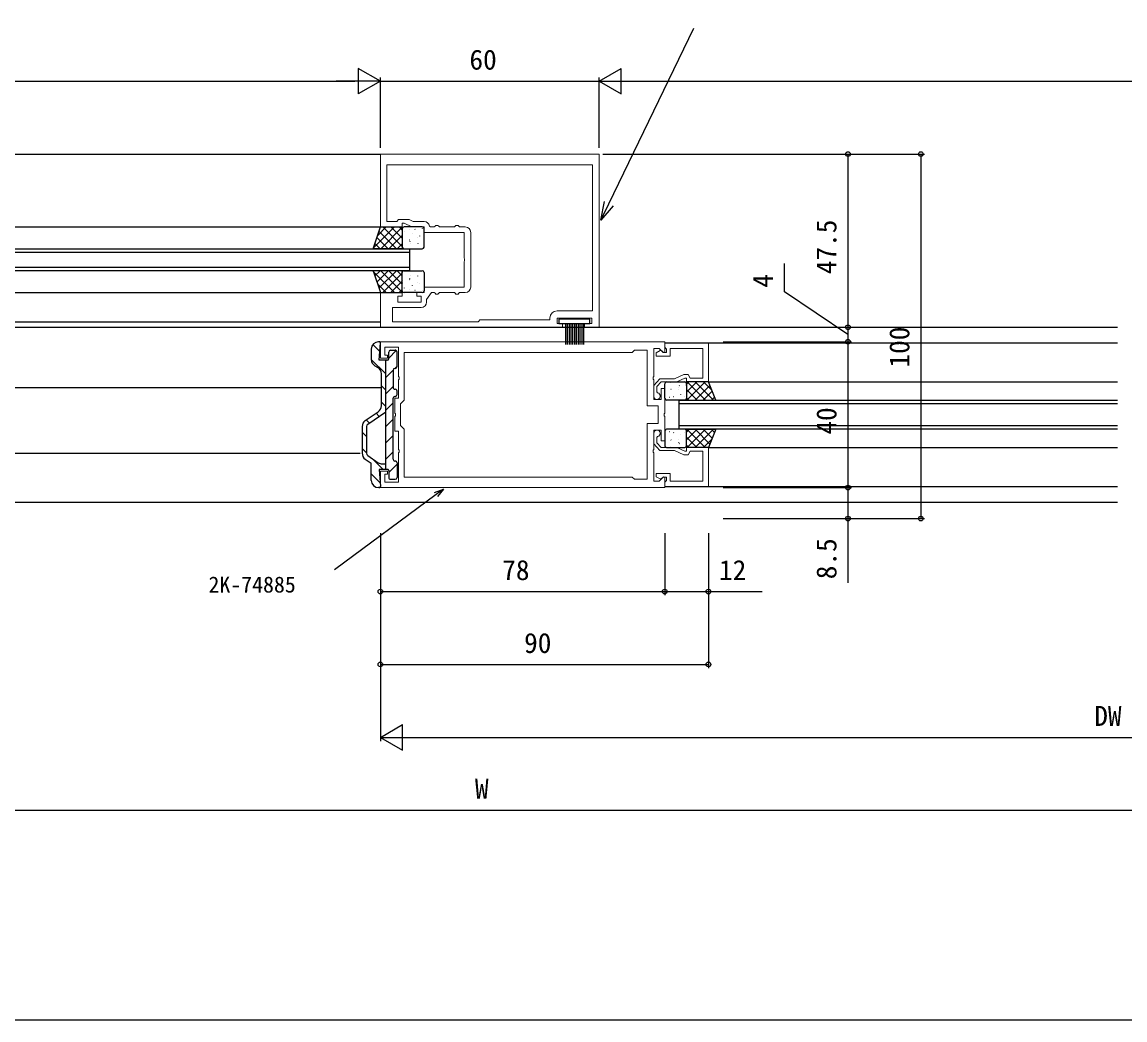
# Model space of a CAD drawing. Units: millimetres, scale not verified. Extents: x -437 to 438, y -681 to 679.
# Drawn here: x -127.5 to 175.1, y -681.2 to -407.5 of the extents above; entities that cross this region are included whole.
import ezdxf
from ezdxf.enums import TextEntityAlignment as Align

# ---------------------------------------------------------------- set-up
doc = ezdxf.new("R2010")
doc.units = ezdxf.units.MM
doc.header["$LTSCALE"] = 4
doc.layers.add('0-2_YKK_11', color=7, linetype='Continuous', lineweight=18)
for name, color, linetype in [('0-3_YKK_12', 2, 'Continuous'), ('0-4_YKK_13', 4, 'Continuous'), ('0-6_YKK_D', 6, 'Continuous'), ('0-7_YKK_ZWAK', 7, 'Continuous')]:
    doc.layers.add(name, color=color, linetype=linetype)
doc.styles.add('ＭＳ ゴシック', font='')
doc.styles.get('ＭＳ ゴシック').set_extended_font_data('MS Gothic')

msp = doc.modelspace()

# ---------------------------------------------------------------- linework, layer by layer
at = {"layer": '0-2_YKK_11'}
for p, q in [((-4.398, -480.2), (-4.398, -465.2)), ((39.902, -532.3), (-22.698, -532.3))]:
    msp.add_line(p, q, dxfattribs=at)
for points in [[(30.802, -443.7), (-29.198, -443.7), (-29.198, -463.7), (-23.198, -463.7), (-23.198, -462.7), (-22.698, -462.7), (-20.554, -463.7), (-17.198, -463.7), (-17.198, -465.2), (-6.198, -465.2), (-6.198, -472.242), (-6.078, -472.426), (-6.078, -472.975), (-6.198, -473.159), (-6.198, -480.2), (-17.198, -480.2), (-17.198, -481.7), (-19.198, -481.7), (-19.198, -482.7), (-17.998, -482.7), (-17.998, -484.3), (-24.398, -484.3), (-24.398, -482.7), (-23.198, -482.7), (-23.198, -481.7), (-29.198, -481.7), (-29.198, -491.2), (20.802, -491.2), (20.802, -490.2), (19.302, -490.2), (19.302, -488.7), (28.802, -488.7), (28.802, -490.2), (26.802, -490.2), (26.802, -491.2), (30.802, -491.2)], [(39.902, -532.3), (-22.698, -532.3), (-22.698, -519.2), (-23.698, -518.2), (-23.698, -512.2), (-22.698, -511.2), (-22.698, -498.1), (39.902, -498.1), (40.502, -497.5), (44.002, -497.5), (44.002, -512.8), (47.002, -512.8), (47.002, -517.6), (44.002, -517.6), (44.002, -532.9), (40.502, -532.9)]]:
    msp.add_lwpolyline(points, close=True, dxfattribs=at)
for points in [[(-17.198, -462.2), (-20.226, -462.2), (-21.298, -461.7), (-24.198, -461.7), (-24.698, -462.2), (-27.398, -462.2), (-27.398, -446.7), (29.002, -446.7), (-27.398, -446.7)], [(29.002, -446.7), (29.002, -486.7), (19.302, -486.7)], [(-5.898, -463.7), (-7.498, -463.7), (-7.698, -463.5), (-7.898, -463.3), (-8.498, -463.3), (-8.698, -463.5), (-8.898, -463.7), (-12.998, -463.7), (-13.198, -463.5), (-13.398, -463.3), (-13.998, -463.3), (-14.198, -463.5), (-14.398, -463.7), (-15.424, -463.7), (-15.719, -463.45)], [(-16.498, -484.3), (-16.498, -483.557), (-15.198, -481.7), (-14.398, -481.7), (-14.198, -481.9), (-13.998, -482.1), (-13.398, -482.1), (-13.198, -481.9), (-12.998, -481.7), (-8.898, -481.7), (-8.698, -481.9), (-8.498, -482.1), (-7.898, -482.1), (-7.698, -481.9), (-7.498, -481.7), (-5.898, -481.7)], [(17.302, -488.7), (17.302, -489.2), (-1.898, -489.2), (-2.198, -489.5), (-2.398, -489.7), (-25.898, -489.7), (-25.898, -485.8), (-17.998, -485.8)], [(48.802, -495.2), (-29.198, -495.2), (-29.198, -499.7), (-27.198, -499.7), (-27.198, -498.9), (-27.998, -498.9), (-27.998, -496.7), (-24.198, -496.7), (-24.198, -504.742), (-24.078, -504.926), (-24.078, -505.475), (-24.198, -505.659), (-24.198, -510.7), (-25.198, -510.7), (-25.198, -514.742), (-25.078, -514.926), (-25.078, -515.475), (-25.198, -515.659), (-25.198, -519.7), (-24.198, -519.7), (-24.198, -524.742), (-24.078, -524.926), (-24.078, -525.475), (-24.198, -525.659), (-24.198, -533.7), (-27.998, -533.7), (-27.998, -531.5), (-27.198, -531.5), (-27.198, -530.7), (-29.198, -530.7), (-29.198, -535.2), (48.802, -535.2), (48.802, -532.4), (48.431, -532.247), (47.277, -533.4), (45.802, -533.4), (45.802, -525.659), (45.682, -525.475), (45.682, -524.926), (45.802, -524.742)], [(45.802, -524.742), (45.802, -519.4), (47.802, -519.4), (47.802, -522.4), (48.802, -522.4), (48.802, -515.659), (48.682, -515.475), (48.682, -514.926), (48.802, -514.742), (48.802, -508), (47.802, -508), (47.802, -511), (45.802, -511), (45.802, -505.659), (45.682, -505.475), (45.682, -504.926), (45.802, -504.742), (45.802, -497), (47.277, -497), (48.431, -498.154), (48.802, -498.001), (48.802, -495.2)], [(60.802, -495.5), (48.802, -495.5), (48.802, -496.7), (49.102, -497), (49.302, -497.2), (49.302, -498.1), (48.352, -498.1), (47.852, -497.6), (47.541, -497.6), (46.502, -498.2), (46.502, -499.1), (50.302, -499.1), (50.302, -497), (59.302, -497), (59.302, -505.2), (55.802, -505.2), (55.224, -504.2), (54.08, -504.2), (51.506, -505.4), (47.451, -505.4), (45.802, -507.188), (45.802, -510.1)], [(46.852, -509.213), (46.602, -508.917), (46.602, -507.5), (47.802, -506.2), (52.157, -506.2), (54.302, -505.2), (54.802, -505.2), (54.802, -506.2), (60.802, -506.2), (60.802, -495.5)], [(60.802, -534.9), (48.802, -534.9), (48.802, -533.7), (49.102, -533.4), (49.302, -533.2), (49.302, -532.3), (48.352, -532.3), (47.852, -532.8), (47.541, -532.8), (46.502, -532.2), (46.502, -531.3), (50.302, -531.3), (50.302, -533.4), (59.302, -533.4), (59.302, -525.2), (55.802, -525.2), (55.224, -526.2), (54.08, -526.2), (51.506, -525), (47.451, -525), (45.802, -523.213), (45.802, -520.3)], [(46.852, -521.188), (46.602, -521.484), (46.602, -522.9), (47.802, -524.2), (52.157, -524.2), (54.302, -525.2), (54.802, -525.2), (54.802, -524.2), (60.802, -524.2), (60.802, -534.9)]]:
    msp.add_lwpolyline(points, dxfattribs=at)
for centre, radius, start, end in [((-17.198, -463.7), 1.5, 9.59408, 89.99999), ((-5.898, -465.2), 1.5, 0.00001, 89.99999), ((-5.898, -480.2), 1.5, 270.00001, 359.99999), ((-17.998, -484.3), 1.5, 270.00001, 359.99999), ((19.302, -488.7), 2, 90.00001, 179.99999), ((46.702, -510.1), 0.9, 180, 80.40594), ((46.702, -520.3), 0.9, 279.59406, 180)]:
    msp.add_arc(centre, radius, start, end, dxfattribs=at)
at = {"layer": '0-3_YKK_12'}
for p, q in [((-203.949, -443.7), (-29.198, -443.7)), ((-203.949, -463.7), (-29.198, -463.7)), ((-203.949, -469.7), (-21.199, -469.7)), ((-21.199, -470.7), (-203.949, -470.7)), ((-21.199, -469.7), (-21.199, -475.7)), ((-203.949, -474.7), (-21.199, -474.7)), ((-21.199, -475.7), (-203.949, -475.7)), ((-203.949, -481.7), (-29.198, -481.7)), ((-203.949, -489.7), (-29.198, -489.7)), ((-203.949, -491.2), (173.051, -491.2)), ((48.802, -495.5), (173.051, -495.5)), ((-203.949, -507.7), (-29.198, -507.7)), ((60.802, -506.2), (173.051, -506.2)), ((52.802, -519.2), (52.802, -511.2)), ((52.802, -511.2), (173.051, -511.2)), ((173.051, -512.2), (52.802, -512.2)), ((52.802, -518.2), (173.051, -518.2)), ((173.051, -519.2), (52.802, -519.2)), ((-203.949, -525.7), (-34.698, -525.7)), ((60.802, -524.2), (173.051, -524.2)), ((48.802, -534.9), (173.051, -534.9)), ((-203.949, -539.2), (173.051, -539.2))]:
    msp.add_line(p, q, dxfattribs=at)
at = {"layer": '0-4_YKK_13'}
for p, q in [((-31.125, -469.48), (-25.346, -463.7)), ((-30.003, -466.113), (-27.591, -463.7)), ((-29.594, -464.885), (-24.778, -469.7)), ((-29.101, -469.7), (-23.199, -463.799)), ((-28.533, -463.7), (-23.199, -469.035)), ((-26.288, -463.7), (-23.199, -466.79)), ((-24.043, -463.7), (-23.199, -464.545)), ((-23.199, -464.2), (-23.199, -469.2)), ((-17.699, -463.7), (-22.699, -463.7)), ((-22.578, -464.935), (-22.554, -464.979)), ((-21.121, -464.508), (-21.114, -464.515)), ((-20.387, -465.578), (-20.363, -465.622)), ((-19.707, -464.337), (-19.619, -464.383)), ((-17.763, -464.145), (-17.739, -464.188)), ((-17.199, -469.2), (-17.199, -464.2)), ((-30.716, -468.253), (-29.268, -469.7)), ((-30.155, -466.569), (-27.023, -469.7)), ((-26.856, -469.7), (-23.199, -466.044)), ((-24.611, -469.7), (-23.199, -468.289)), ((-23.104, -466.328), (-23.097, -466.334)), ((-23.011, -467.012), (-22.987, -467.055)), ((-21.232, -467.226), (-21.143, -467.273)), ((-21.121, -467.603), (-21.097, -467.647)), ((-20.937, -468.269), (-20.929, -468.276)), ((-18.929, -468.246), (-18.905, -468.29)), ((-18.917, -466.483), (-18.909, -466.49)), ((-18.497, -466.169), (-18.473, -466.213)), ((-22.699, -469.7), (-17.699, -469.7)), ((-21.553, -469.679), (-21.542, -469.7)), ((-31.125, -475.921), (-25.346, -481.7)), ((-30.716, -477.148), (-29.268, -475.7)), ((-30.155, -478.832), (-27.023, -475.7)), ((-29.594, -480.516), (-24.778, -475.7)), ((-29.101, -475.7), (-23.199, -481.602)), ((-28.533, -481.7), (-23.199, -476.366)), ((-26.856, -475.7), (-23.199, -479.357)), ((-24.611, -475.7), (-23.199, -477.112)), ((-23.199, -481.2), (-23.199, -476.2)), ((-22.699, -475.7), (-17.699, -475.7)), ((-21.553, -475.721), (-21.542, -475.7)), ((-21.121, -477.798), (-21.097, -477.754)), ((-20.937, -477.132), (-20.929, -477.125)), ((-18.929, -477.155), (-18.905, -477.111)), ((-17.199, -476.2), (-17.199, -481.2)), ((-30.003, -479.288), (-27.591, -481.7)), ((-26.288, -481.7), (-23.199, -478.611)), ((-24.043, -481.7), (-23.199, -480.856)), ((-23.104, -479.073), (-23.097, -479.067)), ((-23.011, -478.389), (-22.987, -478.345)), ((-22.578, -480.466), (-22.554, -480.422)), ((-21.232, -478.175), (-21.143, -478.128)), ((-21.121, -480.893), (-21.114, -480.886)), ((-20.387, -479.823), (-20.363, -479.779)), ((-19.707, -481.064), (-19.619, -481.018)), ((-18.917, -478.918), (-18.909, -478.911)), ((-18.497, -479.231), (-18.473, -479.188)), ((-17.699, -481.7), (-22.699, -481.7)), ((-17.763, -481.256), (-17.739, -481.212)), ((21.552, -490.171), (21.552, -495.971)), ((22.052, -490.171), (22.052, -495.971)), ((22.552, -490.171), (22.552, -495.971)), ((23.052, -490.171), (23.052, -495.971)), ((23.552, -490.171), (23.552, -495.971)), ((24.052, -490.171), (24.052, -495.971)), ((24.552, -490.171), (24.552, -495.971)), ((25.052, -490.171), (25.052, -495.971)), ((25.552, -490.171), (25.552, -495.971)), ((26.052, -490.171), (26.052, -495.971)), ((26.552, -490.171), (26.552, -495.971)), ((-29.349, -497.87), (-31.263, -495.955)), ((-29.498, -495.201), (-29.698, -495.201)), ((-31.698, -497.201), (-31.698, -500.043)), ((-24.823, -497.583), (-26.899, -499.659)), ((-26.899, -499.901), (-26.899, -498.001)), ((-26.399, -497.5), (-25.099, -497.5)), ((-24.599, -502.001), (-24.599, -498)), ((-27.699, -504.011), (-31.698, -500.011)), ((-30.691, -501.78), (-29.906, -502.228)), ((-27.441, -500.201), (-27.699, -500.459)), ((-27.699, -530.201), (-27.699, -500.201)), ((-24.599, -501.849), (-25.253, -502.504)), ((-28.899, -512.744), (-28.899, -503.964)), ((-25.696, -502.946), (-27.699, -504.949)), ((-25.699, -503.001), (-25.699, -507.7)), ((-25.199, -502.501), (-25.099, -502.501)), ((-27.699, -508.501), (-28.899, -507.301)), ((-25.699, -507.439), (-27.699, -509.439)), ((-25.199, -508.2), (-25.098, -508.2)), ((48.802, -510.7), (48.802, -506.7)), ((49.302, -506.2), (54.302, -506.2)), ((50.082, -506.2), (50.075, -506.213)), ((50.532, -508.246), (50.508, -508.29)), ((50.519, -506.483), (50.512, -506.49)), ((52.539, -508.269), (52.532, -508.276)), ((52.723, -507.603), (52.699, -507.647)), ((52.834, -507.226), (52.746, -507.273)), ((54.613, -507.012), (54.589, -507.055)), ((57.636, -506.2), (54.802, -509.035)), ((55.391, -506.2), (54.802, -506.79)), ((54.802, -506.7), (54.802, -510.7)), ((59.881, -506.2), (54.881, -511.2)), ((59.958, -511.2), (54.958, -506.2)), ((61.18, -507.147), (57.126, -511.2)), ((62.203, -511.2), (57.203, -506.2)), ((61.704, -508.456), (59.448, -506.2)), ((-25.699, -527.401), (-25.699, -510.7)), ((-25.098, -510.2), (-25.199, -510.2)), ((-24.598, -509.7), (-24.598, -508.7)), ((49.074, -510.914), (49.05, -510.958)), ((54.302, -511.2), (49.302, -511.2)), ((50.074, -510.478), (50.066, -510.484)), ((51.266, -510.271), (51.242, -510.315)), ((53.156, -509.679), (53.132, -509.723)), ((54.261, -510.322), (54.254, -510.329)), ((57.713, -511.2), (54.802, -508.289)), ((55.468, -511.2), (54.802, -510.534)), ((61.821, -508.75), (59.371, -511.2)), ((62.463, -510.354), (61.616, -511.2)), ((-27.699, -512.991), (-28.899, -511.791)), ((-25.699, -511.929), (-27.699, -513.929)), ((-33.322, -516.809), (-29.775, -514.399)), ((-32.186, -517.483), (-33.047, -516.622)), ((-32.648, -517.797), (-27.699, -514.432)), ((-29.513, -515.666), (-30.374, -514.806)), ((-25.699, -516.419), (-27.699, -518.419)), ((-34.198, -518.463), (-34.198, -525.744)), ((-32.998, -521.162), (-34.198, -519.962)), ((-32.998, -518.459), (-32.998, -525.742)), ((48.802, -519.7), (48.802, -523.7)), ((49.074, -519.487), (49.05, -519.443)), ((54.302, -519.2), (49.302, -519.2)), ((50.074, -519.923), (50.066, -519.917)), ((51.266, -520.13), (51.242, -520.086)), ((54.261, -520.079), (54.254, -520.072)), ((57.713, -519.2), (54.802, -522.112)), ((55.468, -519.2), (54.802, -519.867)), ((54.802, -523.7), (54.802, -519.7)), ((59.881, -524.2), (54.881, -519.2)), ((59.958, -519.2), (54.958, -524.2)), ((61.18, -523.254), (57.126, -519.2)), ((62.203, -519.2), (57.203, -524.2)), ((61.821, -521.651), (59.371, -519.2)), ((62.463, -520.047), (61.616, -519.2)), ((-25.699, -520.909), (-27.699, -522.909)), ((50.532, -522.155), (50.508, -522.111)), ((52.539, -522.132), (52.532, -522.125)), ((52.723, -522.798), (52.699, -522.754)), ((52.834, -523.175), (52.746, -523.128)), ((53.156, -520.721), (53.132, -520.678)), ((54.613, -523.389), (54.589, -523.345)), ((57.636, -524.2), (54.802, -521.366)), ((61.704, -521.945), (59.448, -524.2)), ((-32.998, -525.651), (-34.198, -524.451)), ((-32.648, -526.404), (-29.779, -528.354)), ((-25.699, -525.399), (-27.699, -527.399)), ((49.302, -524.2), (54.302, -524.2)), ((50.082, -524.2), (50.075, -524.188)), ((50.519, -523.918), (50.512, -523.911)), ((55.391, -524.2), (54.802, -523.611)), ((-33.322, -527.399), (-31.698, -528.501)), ((-31.698, -533.2), (-31.698, -528.501)), ((-28.449, -530.201), (-31.392, -527.258)), ((-28.655, -528.701), (-27.699, -528.701)), ((-24.599, -528.79), (-26.899, -531.09)), ((-25.199, -527.901), (-25.099, -527.901)), ((-24.599, -528.401), (-24.599, -532.401)), ((-29.263, -533.877), (-31.698, -531.441)), ((-27.198, -530.201), (-29.498, -530.201)), ((-29.498, -530.201), (-29.199, -534.881)), ((-26.899, -530.501), (-26.899, -532.401)), ((-29.498, -535.2), (-29.698, -535.2)), ((-26.399, -532.901), (-25.099, -532.901))]:
    msp.add_line(p, q, dxfattribs=at)
for points in [[(-31.199, -469.7), (-29.199, -463.7), (-23.199, -463.7), (-23.199, -469.7)], [(-31.199, -475.7), (-29.199, -481.7), (-23.199, -481.7), (-23.199, -475.7)], [(28.302, -488.971), (19.802, -488.971), (19.802, -490.171), (28.302, -490.171)], [(62.802, -511.2), (60.802, -506.2), (54.802, -506.2), (54.802, -511.2)], [(62.802, -519.2), (60.802, -524.2), (54.802, -524.2), (54.802, -519.2)]]:
    msp.add_lwpolyline(points, close=True, dxfattribs=at)
msp.add_lwpolyline([(-27.199, -500.201), (-29.498, -500.201), (-29.199, -495.52)], dxfattribs=at)
for centre, radius, start, end in [((-22.699, -464.2), 0.5, 90, 180), ((-17.699, -464.2), 0.5, 0, 90), ((-22.699, -469.2), 0.5, 180, 270), ((-17.699, -469.2), 0.5, 270, 0), ((-22.699, -476.2), 0.5, 90, 180), ((-17.699, -476.2), 0.5, 0, 90), ((-22.699, -481.2), 0.5, 180, 270), ((-17.699, -481.2), 0.5, 270, 0), ((-29.698, -497.201), 2, 90, 180), ((-29.498, -495.501), 0.3, 356.34024, 90), ((-26.399, -498), 0.5, 90.00359, 180.00359), ((-25.099, -498), 0.5, 0.00359, 90.00359), ((-29.698, -500.043), 2, 180, 240.25462), ((-27.199, -499.901), 0.3, 270, 0.00359), ((-25.099, -502.001), 0.5, 270, 0.00359), ((-30.899, -503.964), 2, 360, 60.25462), ((-25.199, -503.001), 0.5, 90.00003, 180), ((-25.199, -507.7), 0.5, 180, 270.00359), ((-25.098, -508.7), 0.5, 0.00359, 90.00359), ((49.302, -506.7), 0.5, 90, 180), ((54.302, -506.7), 0.5, 360, 90), ((-25.199, -510.7), 0.5, 90.02863, 180), ((-25.098, -509.7), 0.5, 270.00359, 0.00359), ((49.302, -510.7), 0.5, 180, 270), ((54.302, -510.7), 0.5, 270, 0), ((-30.899, -512.744), 2, 304.18899, 360), ((-32.198, -518.463), 2, 124.18899, 179.99711), ((-32.198, -518.459), 0.8, 124.21613, 179.99711), ((49.302, -519.7), 0.5, 90, 180), ((54.302, -519.7), 0.5, 0, 90), ((-32.198, -525.744), 2, 179.99711, 235.83194), ((-32.198, -525.742), 0.8, 179.99711, 235.78387), ((49.302, -523.7), 0.5, 180, 270), ((54.302, -523.7), 0.5, 270, 0), ((-28.655, -526.701), 2, 235.78387, 270), ((-25.199, -527.401), 0.5, 180, 270), ((-25.099, -528.401), 0.5, 359.99641, 90), ((-27.199, -530.501), 0.3, 359.99641, 90), ((-26.399, -532.401), 0.5, 179.99641, 269.99641), ((-25.099, -532.401), 0.5, 269.99641, 359.99641), ((-29.698, -533.2), 2, 180, 270), ((-29.498, -534.9), 0.3, 270, 3.65976)]:
    msp.add_arc(centre, radius, start, end, dxfattribs=at)
at = {"layer": '0-6_YKK_D'}
for p, q in [((-29.198, -423.7), (-35.261, -420.2)), ((-35.261, -420.2), (-35.261, -427.2)), ((30.802, -423.7), (36.864, -420.2)), ((36.864, -427.2), (36.864, -420.2)), ((-29.198, -442), (-29.198, -422.7)), ((-29.198, -442), (-29.198, -422.7)), ((30.802, -442), (30.802, -422.7)), ((30.802, -442), (30.802, -422.7)), ((-374.712, -423.7), (-36.198, -423.7)), ((-29.198, -423.7), (-41.323, -423.7)), ((-29.198, -423.7), (-35.261, -427.2)), ((-29.198, -423.7), (30.802, -423.7)), ((30.802, -423.7), (36.864, -427.2)), ((30.802, -423.7), (42.926, -423.7)), ((37.802, -423.7), (376.3, -423.7)), ((31.802, -443.7), (100.067, -443.7)), ((52.552, -443.7), (120.067, -443.7)), ((99.067, -443.7), (99.067, -491.2)), ((119.067, -443.7), (119.067, -543.7)), ((31.802, -491.2), (100.067, -491.2)), ((57.802, -491.2), (100.067, -491.2)), ((99.067, -491.2), (99.067, -495.2)), ((64.802, -495.2), (100.067, -495.2)), ((64.802, -495.2), (100.067, -495.2)), ((99.067, -495.2), (99.067, -535.2)), ((64.802, -535.2), (100.067, -535.2)), ((64.802, -535.2), (100.067, -535.2)), ((64.802, -543.7), (120.067, -543.7)), ((64.802, -543.7), (100.067, -543.7)), ((-29.198, -547.7), (-29.198, -564.7)), ((-29.198, -547.7), (-29.198, -604.701)), ((-29.198, -548.7), (-29.198, -584.701)), ((48.802, -547.7), (48.802, -564.7)), ((48.802, -548.7), (48.802, -564.701)), ((60.802, -547.7), (60.802, -564.701)), ((60.802, -548.7), (60.802, -584.701)), ((-29.198, -563.7), (48.802, -563.7)), ((-29.198, -583.701), (60.802, -583.701)), ((-29.198, -603.701), (-23.136, -600.201)), ((-23.136, -607.201), (-23.136, -600.201)), ((-29.198, -603.701), (-23.136, -607.201)), ((-29.198, -603.701), (-17.074, -603.701)), ((-22.198, -603.701), (371.3, -603.701)), ((-374.7, -623.701), (376.3, -623.701))]:
    msp.add_line(p, q, dxfattribs=at)
for points in [[(31.302, -461.815), (33.481, -457.315), (56.798, -409.157)], [(34.687, -457.899), (31.302, -461.815), (32.275, -456.731)], [(99.067, -493.2), (81.621, -481.49), (81.621, -473.76)], [(99.067, -535.2), (99.067, -543.7), (99.067, -561.31)], [(-11.846, -535.582), (-13.896, -537.099), (-41.784, -557.728)], [(-14.302, -536.55), (-11.846, -535.582), (-13.489, -537.648)], [(48.802, -563.701), (60.802, -563.701), (75.556, -563.701)]]:
    msp.add_lwpolyline(points, dxfattribs=at)
for centre in [(99.067, -443.7), (119.067, -443.7), (99.067, -491.2), (99.067, -491.2), (99.067, -495.2), (99.067, -495.2), (99.067, -535.2), (99.067, -535.2), (99.067, -543.7), (119.067, -543.7), (-29.198, -563.7), (48.802, -563.7), (48.802, -563.701), (60.802, -563.701), (-29.198, -583.701), (60.802, -583.701)]:
    msp.add_circle(centre, 0.637, dxfattribs=at)
at = {"layer": '0-7_YKK_ZWAK'}
msp.add_lwpolyline([(-436.7, -681.2), (438.3, -681.2), (438.3, 643.8)], dxfattribs=at)

# ---------------------------------------------------------------- texts
at = {"layer": '0-6_YKK_D', "style": 'ＭＳ ゴシック'}
for s, height, p in [('60', 5.499, (-4.76, -422.2)), ('78', 5.499, (4.24, -562.2)), ('12', 5.499, (63.701, -562.201)), ('2K-74885', 4.399, (-76.345, -565.295)), ('90', 5.499, (10.24, -582.201)), ('DW', 5.499, (166.646, -602.201)), ('W', 5.499, (-3.248, -622.201))]:
    msp.add_text(s, height=height, dxfattribs=at).set_placement(p, align=Align.BOTTOM_LEFT)
for s, p in [('47.5', (97.567, -476.655)), ('4', (80.121, -480.374)), ('100', (117.567, -502.266)), ('40', (97.567, -520.655)), ('8.5', (97.567, -560.321))]:
    msp.add_text(s, height=5.499, rotation=90, dxfattribs=at).set_placement(p, align=Align.BOTTOM_LEFT)

doc.saveas('drawing.dxf')
